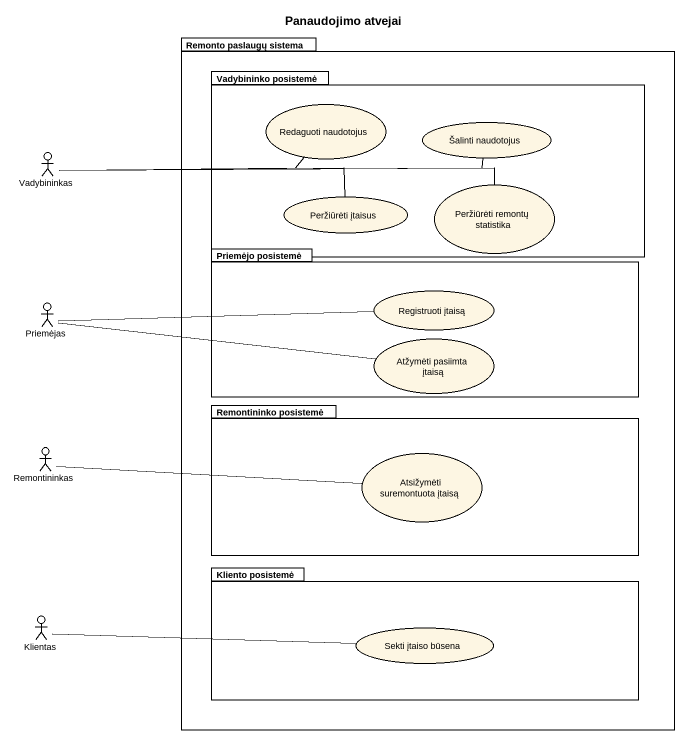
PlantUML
@startuml
title Panaudojimo atvejai
package "Remonto paslaugų sistema" as Remonto_paslaugų_sistema {
  package "Vadybininko posistemė" as Vadybininko_posistemė {
    usecase "Redaguoti naudotojus" as Redaguoti_naudotojus
    usecase "Šalinti naudotojus" as Šalinti_naudotojus
    usecase "Peržiūrėti įtaisus" as Peržiūrėti_įtaisus
    usecase "Peržiūrėti remontų statistika" as Peržiūrėti_remontų
  }
  package "Priemėjo posistemė" as Priemėjo_posistemė {
    usecase "Registruoti įtaisą" as Registruoti_įtaisą
    usecase "Atžymėti pasiimta įtaisą" as Atžymėti_pasiimta_įtaisą
  }
  package "Remontininko posistemė" as Remontininko_posistemė {
    usecase "Atsižymėti suremontuota įtaisą" as Atsižymėti_suremontuota
  }
  package "Kliento posistemė" as Kliento_posistemė {
    usecase "Sekti įtaiso būsena" as Sekti_įtaiso_būsena
  }
}
actor Vadybininkas
actor Priemėjas
actor Remontininkas
actor Klientas
Vadybininkas -right- Redaguoti_naudotojus
Vadybininkas -right- Šalinti_naudotojus
Vadybininkas -right- Peržiūrėti_įtaisus
Vadybininkas -right- Peržiūrėti_remontų
Priemėjas -right- Registruoti_įtaisą
Priemėjas -right- Atžymėti_pasiimta_įtaisą
Remontininkas -right- Atsižymėti_suremontuota
Klientas -right- Sekti_įtaiso_būsena
@enduml
